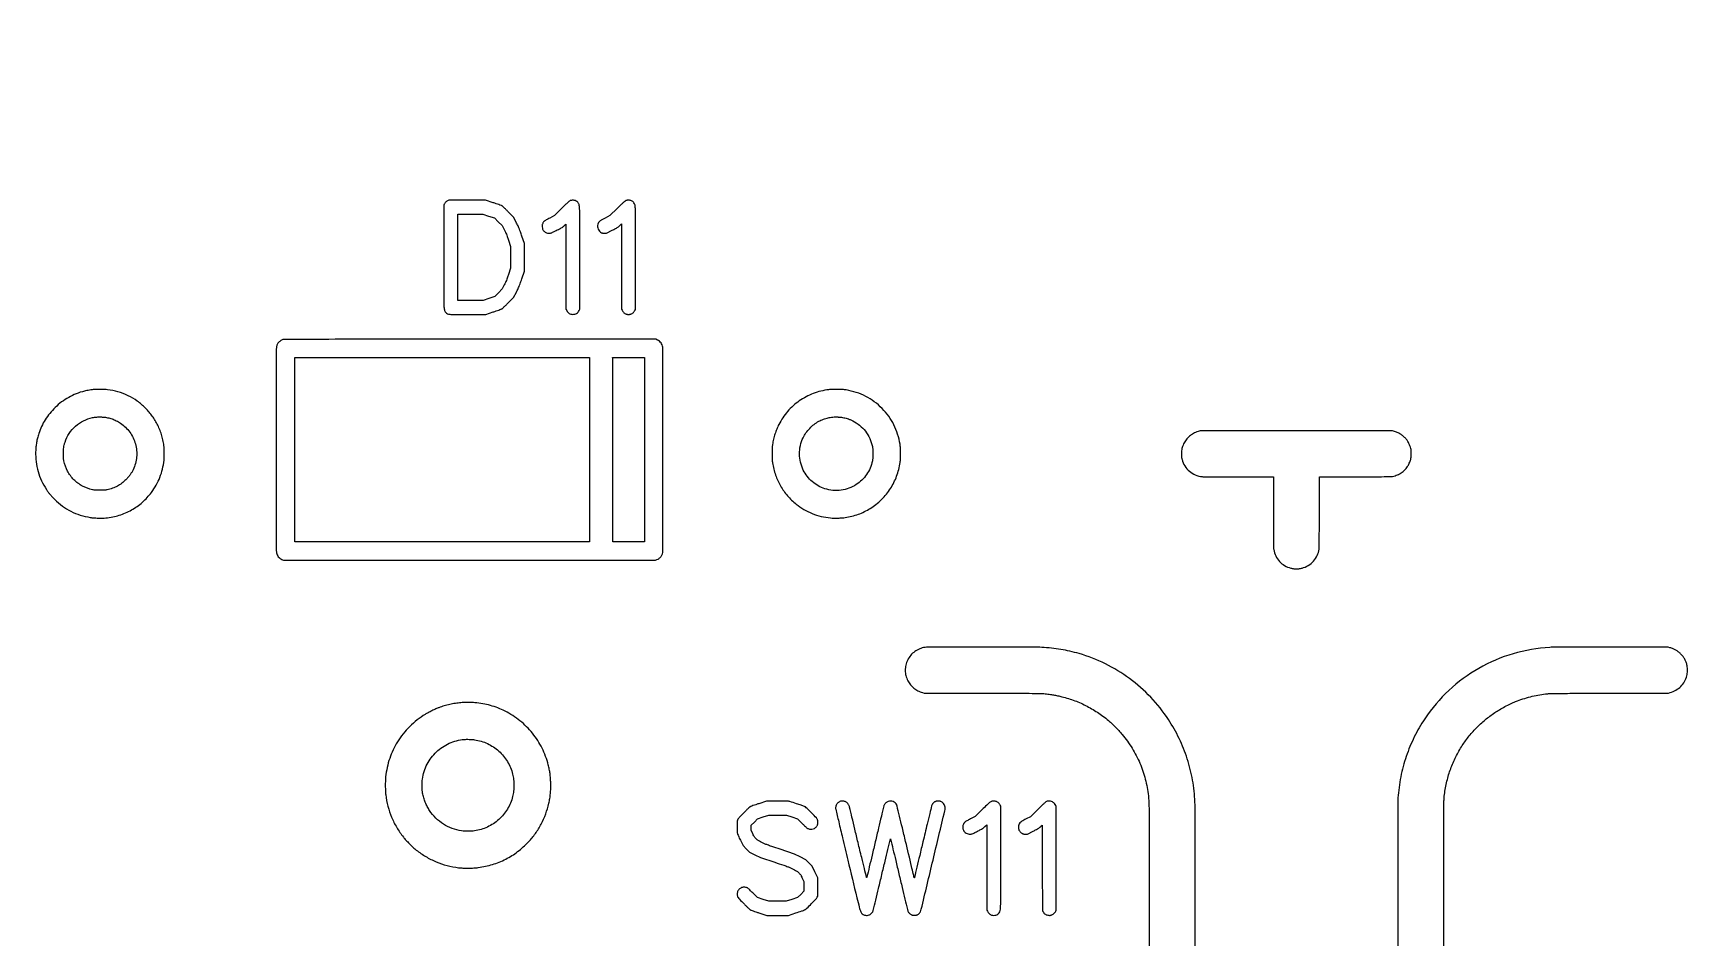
# Model space of a CAD drawing. Extents: x 980 to 25457, y 984 to 49020.
# Drawn here: x 11298 to 18610, y 33022 to 37012 of the extents above; entities that cross this region are included whole.
import ezdxf

# ---------------------------------------------------------------- set-up
doc = ezdxf.new("R2010")
doc.units = 0

msp = doc.modelspace()

# ---------------------------------------------------------------- linework, layer by layer
for points in [[(25352.664188, 38679, -0.000154), (25353.176636, 36563.461695, -0.000001), (25352.040197, 20064.737908)], [(981.025332, 39243.286233, 0.000001), (980.725995, 36638.380945, 0.000022), (980.440705, 32466.957132, 0.000002), (980.203828, 20941, 0.000003), (980.107189, 12237.212398, 0.000012), (980.209361, 6804.802998)], [(1083.221486, 6831.128539, -0.000012), (1083.127559, 12273.089819, -0.000003), (1083.236026, 20942, -0.000002), (1083.488164, 32350.921193, -0.000022), (1083.779877, 36579.793336, -0.000001), (1084.083373, 39239.060792, -0.032823)], [(1895.500479, 7922.608607, -0.000003), (1895.516153, 10549.853821, -0.000001), (1895.574114, 14934.526042, -0.000001), (1895.654924, 19974.475505, -0.000001), (1895.750479, 25038.650259)], [(25455.283853, 8026.2, 0.000006), (25455.447111, 13939.785085, 0.000004), (25455.5, 20957, 0.000003), (25455.451202, 30583.274766, 0.000015), (25455.249846, 35648.33495), (25454.998814, 39248.352686, 0.031567)], [(17524.536561, 29479.44782, -0.000011), (17524.5, 31097, -0.000011), (17524.536678, 32711.227577, -0.000166), (17524.751658, 33280.88823, -0.000056), (17525.034612, 33625.456266, -0.029771), (17526.308417, 33646.5, -0.02531), (17536.501408, 33705.670216, -0.028493), (17552.348553, 33761.162249, -0.028903), (17574.161283, 33813.788378, -0.027612), (17602.193694, 33864.385939, -0.027401), (17632.283209, 33906.898463, -0.025442), (17667.552211, 33946.982151, -0.025349), (17706.853154, 33983.422489, -0.026677), (17749, 34015.040444, -0.015034), (17769.914572, 34028.158982, -0.010671), (17794.0989, 34041.648711, -0.010697), (17818.731866, 34054.039809, -0.015561), (17841, 34063.812517, -0.016996), (17873.040605, 34075.451895, -0.016353), (17906.209827, 34085.052866, -0.016429), (17939.774563, 34092.424629, -0.017585), (17973, 34097.384144, 0.000942), (17978.498471, 34098.018674, 0.001017), (17983.85625, 34098.658254, 0.000958), (17988.4507, 34099.225132, 0.004897), (17991, 34099.570027, -0.034809), (17994.639959, 34099.842356, -0.00004), (18070.553125, 34100.222414, -0.000376), (18155.494993, 34100.576949, -0.000231), (18255.5, 34100.872893), (18515.5, 34101.522012), (18523.175433, 34103.701024, 0.060358), (18549.052174, 34114.555796, 0.067231), (18570.558427, 34130.973472, 0.067853), (18586.786925, 34152.364451, 0.063253), (18597.168771, 34177.824567, 0.037719), (18599.011977, 34187.649684, 0.021584), (18599.818801, 34199.69516, 0.021543), (18599.583599, 34211.842519, 0.035674), (18598.216802, 34222, 0.033081), (18594.025072, 34237.074691, 0.04063), (18588.089097, 34250.418346, 0.040441), (18580.047472, 34262.675922, 0.032282), (18569.550823, 34274.5, 0.028771), (18558.974272, 34283.827593, 0.036924), (18548.206701, 34291.058806, 0.036345), (18536.352736, 34296.710848, 0.026564), (18522.5, 34301.288398), (18514.5, 34303.468321), (18260.5, 34303.593508, 0.000295), (18162.138076, 34303.583949, 0.000454), (18077, 34303.448197, 0.000143), (18003.17123, 34303.242436, 0.013426), (17992.5, 34302.923035, 0.057561), (17830.294276, 34274.784204, 0.057954), (17679.17205, 34210.437735, 0.057985), (17546.920781, 34113.166133, 0.05774), (17440.325003, 33988, 0.033015), (17393.954933, 33907.774588, 0.032892), (17358.482883, 33822.045291, 0.03271), (17334.400418, 33731.938527, 0.031852), (17322.007166, 33638.655096, 0.017101), (17320.947179, 33607.674797, 0.000001), (17320.947186, 31097.134629, 0.000001), (17320.960751, 28587.677483, 0.015962)], [(16427.037698, 28606.223904, 0.000002), (16427.039301, 31090.351588, 0.000002), (16427.021386, 33570.928236, 0.010623), (16425.967465, 33620.5, 0.03296), (16415.382958, 33717.761682, 0.034342), (16392.168162, 33811.427457, 0.034462), (16356.445343, 33900.734878, 0.033688), (16308.561078, 33985, 0.04396), (16230.825891, 34082.723313, 0.043977), (16137.212403, 34165.338054, 0.044002), (16030.646883, 34230.267413, 0.044117), (15914.455295, 34275.480766, 0.014455), (15874.164562, 34285.941074, 0.01487), (15833.713334, 34293.945981, 0.01474), (15792.518987, 34299.589521, 0.013655), (15750, 34302.97108, 0.012915), (15716.700857, 34303.844609, 0.000137), (15486.512368, 34303.873159, 0.000051), (15247.227357, 34303.812738, 0.036134), (15234.584748, 34302.893378, 0.060885), (15211.00561, 34296.457711, 0.059458), (15189.465057, 34284.497858, 0.059592), (15171.385721, 34267.834452, 0.061697), (15157.990133, 34247.559071, 0.057453), (15149.892448, 34225.084934, 0.059496), (15147.249137, 34201.624826, 0.059614), (15150.204733, 34178.24326, 0.058088), (15158.599326, 34156, 0.050255), (15170.26352, 34138.09303, 0.054056), (15185.014346, 34123.353273, 0.053166), (15202.810993, 34111.926476, 0.04594), (15223.5, 34103.836776), (15231.5, 34101.528366), (15490, 34100.948563, -0.000224), (15615.780276, 34100.610123, -0.000874), (15693.53045, 34100.230173, -0.000499), (15748.485103, 34099.810659, -0.026415), (15759, 34099.163709, -0.004667), (15783.131923, 34096.165725, -0.009308), (15802.153485, 34093.260761, -0.010351), (15819.686191, 34089.873132, -0.007578), (15839, 34085.417647, -0.030187), (15895.611668, 34067.766958, -0.029598), (15950.072359, 34043.330812, -0.029401), (16001.611858, 34012.455488, -0.028876), (16049.5, 33975.576249, -0.013408), (16062.520037, 33963.668706, -0.006871), (16078.230141, 33948.085117, -0.006869), (16093.469795, 33932.113802, -0.01373), (16104.989214, 33919, -0.035704), (16148.759205, 33857.938823, -0.036922), (16182.84929, 33791.932995, -0.036956), (16206.83502, 33721.688663, -0.035907), (16220.502042, 33648, -0.009689), (16221.188302, 33640.579889, -0.003219), (16221.913135, 33629.68125, -0.003203), (16222.561336, 33617.591861, -0.00364), (16223.023874, 33606, -0.008151), (16224.002357, 33545.973266, -0.000002), (16223.984499, 31082.162718, -0.000001), (16223.947566, 28606.18478, -0.01398)], [(23837.04827, 49018.908979, 0.000001), (21675.802621, 49019.17901, 0.000024)], [(18681.279442, 49019.402857, 0.000005), (13233.5, 49019.49605, 0.000002), (9165.520775, 49019.509787, 0.000004), (5739.221875, 49019.480206)], [(24540, 37344.615933), (24540.017364, 25078.057967, 0.000003), (24540.072189, 18212.977995, 0.000025), (24540.281798, 14996.564512)], [(1792.666637, 28542.695892, 0.000006), (1792.411049, 24569.503036, 0.000003), (1792.195825, 19883.965567, 0.000004), (1792.047621, 15244.749166, 0.000006), (1792, 11426.463451)], [(24642.357022, 15432.357909, 0.00002), (24642.699465, 18970.575659, 0.000004), (24643, 25073.957926), (24643.5, 37344.415852)], [(23728.367996, 45337.206403, 0.000002), (23728.354216, 42876.105371, 0.000002), (23728.361756, 40416.175094, 0.019036)], [(2708.027317, 40429.777448, 0.000002), (2708.046285, 42874.87655, 0.000002), (2708.048936, 45320.157135, 0.014115)], [(23830.974531, 40438.62303, -0.000002), (23830.960256, 42874.830485, -0.000002), (23830.963185, 45310.710508, -0.013332)], [(2604.461959, 44426.350923, -0.000012), (2604.5, 42876, -0.000018)]]:
    msp.add_lwpolyline(points, format="xyb")
for points in [[(13127.222196, 36271.953169, 0.037802), (13122.480466, 36269.117403, 0.045164), (13118.515881, 36265.745318, 0.045639), (13115.25381, 36261.748336, 0.040002), (13112.605656, 36257.050805), (13110.5, 36252.5), (13110.238628, 36025, 0.000207), (13110.107123, 35845.887311, 0.009487), (13110.794538, 35809.040579, 0.050977), (13113.272322, 35791.393077, 0.136855), (13119.444915, 35780.444915, 0.081273), (13127.615741, 35774.572027, 0.091847), (13136.895889, 35771.925202, 0.023625), (13153.749078, 35771.12552, 0.000902), (13216.528367, 35771.227867), (13296.5, 35771.502454), (13329, 35782.364079, 0.002082), (13341.776756, 35786.693352, 0.002825), (13353.275, 35790.71564, 0.001888), (13362.890098, 35794.181231, 0.031442), (13366, 35795.542429, 0.061974), (13369.044819, 35797.622059, 0.006132), (13375.625331, 35803.573989, 0.00669), (13384.088679, 35811.632952, 0.003218), (13394.733946, 35822.179577), (13418.967892, 35846.5), (13431.113556, 35870, 0.00514), (13438.650456, 35884.957754, 0.016895), (13443.185649, 35895.040681, 0.013563), (13447.510059, 35906.468163, 0.002439), (13454.87961, 35928), (13466.5, 35962.5), (13466.5, 36023), (13466.5, 36083.5), (13455.769411, 36116, 0.002896), (13449.008349, 36136.085853, 0.013618), (13444.744989, 36147.491164, 0.015408), (13440.102385, 36158.006451, 0.004418), (13432.269411, 36174), (13419.5, 36199.5), (13395, 36224.146317, 0.003353), (13384.773557, 36234.296794, 0.005868), (13376.152521, 36242.543804, 0.004298), (13369.155608, 36248.96987, 0.068588), (13366.5, 36250.776318, 0.030162), (13363.664265, 36251.975494, 0.001388), (13353.764879, 36255.443795, 0.002304), (13341.978475, 36259.47575, 0.00165), (13328.763417, 36263.880001), (13295.026835, 36275), (13214.17314, 36275), (13133.319445, 36275)], [(13669, 36273.291218, 0.088174), (13665.384915, 36271.279587, 0.0143), (13659.275205, 36266.003887, 0.008818), (13649.741949, 36256.96996, 0.001513), (13632, 36239.447486), (13599.5, 36207.154641), (13578.538872, 36196.383976, 0.004831), (13570.250739, 36192.023477, 0.006128), (13562.685865, 36187.829296, 0.004898), (13556.433628, 36184.180369, 0.049197), (13554.005966, 36182.386425, 0.050273), (13550.965075, 36179.02668, 0.039286), (13548.363931, 36174.846556, 0.036981), (13546.305736, 36170.034489, 0.033024), (13544.88613, 36164.787194, 0.124932), (13545.567618, 36151.272598, 0.114089), (13552.582805, 36139.19332, 0.111802), (13564.328855, 36131.247301, 0.116148), (13578.184466, 36129.28301, 0.051443), (13582.270877, 36130.082586, 0.025884), (13587.217046, 36131.875633, 0.014299), (13594.454555, 36135.178536, 0.002805), (13607.256351, 36141.55844, 0.001954), (13625.205668, 36150.717974, 0.018296), (13632.767805, 36154.971282, 0.037597), (13637.761974, 36158.567643, 0.024573), (13642.96584, 36163.399937, -0.006691), (13645.117212, 36165.545925, -0.01004), (13647.056436, 36167.354981, -0.005366), (13648.725452, 36168.81845, -0.179166), (13649.21584, 36169, -0.412968), (13649.538762, 36168.678449, -0.000017), (13649.769653, 36113.968793, -0.000654), (13649.943651, 36053.495511, -0.000392), (13650, 35981.659722), (13650, 35794.319445), (13653.046831, 35788.222196, 0.059969), (13657.92812, 35780.82364, 0.080547), (13664.024094, 35775.615192, 0.079637), (13671.509915, 35772.561167, 0.057168), (13680.5, 35771.529909, 0.057168), (13689.490085, 35772.561167, 0.079637), (13696.975906, 35775.615192, 0.080547), (13703.07188, 35780.82364, 0.059969), (13707.953169, 35788.222196), (13711, 35794.319445), (13711, 36022.481584, 0.000199), (13710.929045, 36200.874963, 0.008958), (13710.237067, 36237.853221, 0.047133), (13707.912951, 36255.517219, 0.141019), (13702.074104, 36266.074104, 0.018386), (13699.296994, 36268.654151, 0.02692), (13696.658141, 36270.693875, 0.030355), (13694.101024, 36272.238926, 0.038775), (13691.571861, 36273.324104, 0.051457), (13686.475452, 36274.490415, 0.030912), (13680.274895, 36274.86506, 0.03092), (13674.07956, 36274.472508, 0.051745)], [(13913.219427, 36272.522071, 0.064136), (13909.199616, 36269.980473, 0.011367), (13902.455033, 36264.128717, 0.007817), (13892.42611, 36254.729387, 0.00179), (13875.78537, 36238.521598), (13843.631886, 36206.979515), (13823.065943, 36196.458194, 0.003635), (13811.67246, 36190.52452, 0.017044), (13805.266564, 36186.843989, 0.028891), (13800.941516, 36183.79952, 0.034728), (13797.270912, 36180.444277, 0.01851), (13794.683382, 36177.51665, 0.033579), (13792.828339, 36174.916359, 0.037269), (13791.46716, 36172.289129, 0.030162), (13790.398272, 36169.298062, 0.085876), (13789.159276, 36158.239852, 0.088376), (13791.736154, 36147.526636, 0.088704), (13797.841857, 36138.393509, 0.087329), (13806.764191, 36131.883316, 0.030281), (13809.543808, 36130.722531, 0.039142), (13812.216917, 36130.020569, 0.031571), (13815.382559, 36129.6535, 0.012181), (13819.80404, 36129.529859), (13828.10808, 36129.5), (13853.693846, 36142.5, 0.002615), (13868.909423, 36150.331356, 0.016514), (13876.502259, 36154.614327, 0.029276), (13881.776846, 36158.262884, 0.022114), (13887.129496, 36162.844186), (13894.979381, 36170.188372), (13895.23969, 35982.344186), (13895.5, 35794.5), (13897.79935, 35789.5, 0.0438), (13900.399294, 35784.944061, 0.039664), (13903.831998, 35780.745764, 0.03922), (13907.927634, 35777.097408, 0.040525), (13912.5, 35774.177631, 0.026234), (13915.515003, 35772.777202, 0.04718), (13918.127443, 35772.003046, 0.037447), (13921.220272, 35771.633431, 0.011022), (13926, 35771.528058, 0.011022), (13930.779728, 35771.633431, 0.037447), (13933.872557, 35772.003046, 0.04718), (13936.484997, 35772.777202, 0.026234), (13939.5, 35774.177631, 0.040365), (13943.833943, 35776.943202, 0.035712), (13947.860812, 35780.475452, 0.035519), (13951.36578, 35784.566976, 0.038772), (13954.143975, 35789), (13956.5, 35793.5), (13956.760688, 36020.957323, 0.000195), (13956.891551, 36193.817765, 0.006988), (13956.347653, 36233.786285, 0.03022), (13954.630146, 36253.251901, 0.130856), (13950.060644, 36263.804064, 0.055723), (13945.254171, 36268.660531, 0.060728), (13939.623255, 36272.174646, 0.05949), (13933.209572, 36274.284332, 0.0501), (13926.090278, 36274.990231, 0.014966), (13922.060495, 36274.864395, 0.03209), (13918.975979, 36274.475856, 0.036251), (13916.211416, 36273.734695, 0.025333)], [(13308.499643, 36205.389159), (13334.5, 36196.778318), (13351.293462, 36180.139159), (13368.086924, 36163.5), (13377.457429, 36145.206198, -0.007645), (13382.90901, 36134.149793, -0.015608), (13386.779509, 36125.283023, -0.01273), (13390.546127, 36115.119639, -0.003564), (13395.913967, 36099.046951), (13405, 36071.181504), (13405, 36022.942475), (13405, 35974.703446), (13395.888876, 35947.101723, -0.003835), (13390.678886, 35931.715736, -0.011353), (13386.783395, 35921.267515, -0.013729), (13382.850332, 35912.144405, -0.008182), (13377.697277, 35901.5), (13368.616801, 35883.5), (13352.071799, 35866.724818), (13335.526797, 35849.949635), (13309.808302, 35841.474818), (13284.089806, 35833), (13228.044903, 35833), (13172, 35833), (13172, 36023.5), (13172, 36214), (13227.249643, 36214), (13282.499286, 36214)], [(12402.617739, 35660.889237, 0.047969), (12397.57541, 35659.179981, 0.028973), (12391.977268, 35656.261118, 0.028706), (12386.656408, 35652.652493, 0.041381), (12382.443057, 35648.835669, 0.0395), (12378.506722, 35643.898305, 0.04197), (12375.485052, 35638.49899, 0.040772), (12373.340733, 35632.528843, 0.033572), (12372.020798, 35625.888111, 0.032264), (12371.059227, 35611.019548, 0.000019), (12371.042787, 35174.5, 0.000019), (12371.059227, 34737.980452, 0.032264), (12372.020798, 34723.111889, 0.018857), (12372.559976, 34719.909374, 0.013707), (12373.390562, 34716.392418, 0.013883), (12374.364288, 34713.09443, 0.029312), (12375.337077, 34710.611889, 0.06355), (12380.148163, 34702.920971, 0.054019), (12386.981599, 34696.202202, 0.053826), (12395.123489, 34691.081107, 0.061995), (12403.799221, 34688.108704, 0.051602), (12415.189617, 34686.929796, 0.000005), (13224.5, 34686.921412, 0.000005), (14033.810383, 34686.929796, 0.051602), (14045.200779, 34688.108704, 0.076294), (14056.650437, 34692.399279, 0.076989), (14066.246311, 34699.916173, 0.076181), (14073.195433, 34710.061692, 0.072398), (14076.939962, 34722, 0.039828), (14077.94365, 34734.553918, 0.000016), (14078.002345, 35174.11197, 0.000018), (14078.030639, 35613.020278, 0.035909), (14077.031147, 35626.924739, 0.063015), (14074.3383, 35636.677046, 0.063487), (14069.305698, 35645.42443, 0.062438), (14062.152123, 35652.748855, 0.057584), (14053.223329, 35658.31502), (14046.5, 35661.5), (13226.5, 35661.65109, 0.00009), (12891.729694, 35661.652677, 0.000187), (12631.07524, 35661.509385, 0.000007), (12406.128467, 35661.298166, 0.057565)], [(13753.642456, 35574.853309, 0.025623), (13753.379035, 35569.879105, 0.000023), (13753.188722, 35452.908424, 0.000245), (13753.046254, 35322.289365, 0.00015), (13753, 35168.353309), (13753, 34768), (13103, 34768), (12453, 34768), (12453, 35174.5), (12453, 35581), (13103.642456, 35581), (13754.284913, 35581)], [(13996, 35174.5), (13996, 34768), (13926.5, 34768), (13857, 34768), (13857, 35168.353309, 0.00015), (13856.953746, 35322.289365, 0.000245), (13856.811278, 35452.908424, 0.000023), (13856.620965, 35569.879105, 0.025623), (13856.357544, 35574.853309), (13855.715087, 35581), (13925.857544, 35581), (13996, 35581)], [(11567, 35440.278461, 0.015601), (11558.220355, 35439.275847, 0.006546), (11546.473672, 35437.404322, 0.006593), (11534.478316, 35435.168536, 0.011963), (11524.743804, 35432.977564, 0.031839), (11488.561585, 35421.428654, 0.034282), (11455.056456, 35405.607564, 0.034251), (11424.00056, 35385.341707, 0.031664), (11395.128105, 35360.52724, 0.028275), (11371.449572, 35334.646867, 0.03108), (11351.638397, 35307.032499, 0.031402), (11335.574305, 35277.444848, 0.030121), (11323.089224, 35245.670316, 0.016048), (11317.273378, 35225.602252, 0.019698), (11313.194881, 35206.522853, 0.019599), (11310.616011, 35187.10108, 0.01561), (11309.314536, 35166, 0.037132), (11311.266181, 35121.517121, 0.039656), (11319.805938, 35078.807249, 0.039759), (11334.954342, 35038.079953, 0.037713), (11356.582916, 34999.5, 0.011224), (11364.82084, 34987.683056, 0.016297), (11372.653357, 34977.670464, 0.014969), (11381.61013, 34967.588389, 0.007661), (11393.409596, 34955.459213, 0.037792), (11427.702498, 34926.084354, 0.041062), (11465.125995, 34903.104758, 0.040848), (11505.982108, 34886.455988, 0.036668), (11550.5, 34875.938471, 0.022527), (11565.315028, 34874.247464, 0.009949), (11585.001595, 34873.287887, 0.009947), (11604.7036, 34873.112304, 0.022619), (11619.563157, 34873.948493, 0.049585), (11678.400958, 34885.90814, 0.052896), (11732.390521, 34909.073564, 0.053069), (11780.169062, 34942.970507, 0.050507), (11820.630307, 34986.683624, 0.0336), (11841.479267, 35018.597551, 0.034505), (11857.658912, 35052.741185, 0.034072), (11869.152321, 35089.194476, 0.031098), (11876.018706, 35128, 0.021607), (11876.826898, 35139.568921, 0.006691), (11877.056518, 35157.02168, 0.006757), (11876.815741, 35174.544715, 0.02021), (11876.005504, 35186.5, 0.02117), (11872.20542, 35211.572919, 0.022755), (11866.363159, 35235.628581, 0.022687), (11858.340146, 35259.119121, 0.02078), (11848.009699, 35282.5, 0.01889), (11836.650255, 35303.523967, 0.021897), (11824.243284, 35322.588174, 0.021899), (11810.217331, 35340.492879, 0.018899), (11794, 35358.037641, 0.041804), (11757.708291, 35388.813602, 0.042176), (11716.90614, 35413.021511, 0.042183), (11672.626491, 35430.036184, 0.041845), (11626, 35439.434607, 0.01923), (11614.302108, 35440.334852, 0.006012), (11596.714754, 35440.797966, 0.006064), (11579.059049, 35440.83635, 0.01814)], [(14809.302355, 35439.48499, 0.059877), (14741.294876, 35422.469133, 0.061289), (14679.833311, 35389.906429, 0.061547), (14628.314232, 35343.562117, 0.061301), (14589.54461, 35286.012738, 0.019642), (14579.918015, 35265.08385, 0.020695), (14572.145801, 35243.821274, 0.020211), (14566.008159, 35221.52693, 0.017026), (14561.283071, 35197.5, 0.031759), (14559.781407, 35182.008859, 0.008285), (14559.366985, 35157, 0.008285), (14559.781407, 35131.991141, 0.031759), (14561.283071, 35116.5, 0.04282), (14574.663626, 35063.145696, 0.047721), (14596.614582, 35014.859861, 0.048098), (14627.143738, 34971.930456, 0.044768), (14665.995549, 34934.48045, 0.037812), (14699.594257, 34911.397322, 0.036639), (14736.633087, 34893.362293, 0.036255), (14776.29726, 34880.770111, 0.03531), (14817.716211, 34873.901527, 0.020949), (14831.508691, 34873.185691, 0.00821), (14850.563574, 34873.30875, 0.008119), (14869.453956, 34874.048036, 0.02335), (14882.5, 34875.383952, 0.024584), (14911.909098, 34881.280996, 0.025373), (14940.282429, 34889.989084, 0.0256), (14967.386315, 34901.43911, 0.026094), (14993, 34915.534325, 0.031025), (15017.803637, 34933.140236, 0.024794), (15042.260785, 34954.97848, 0.024833), (15064.389431, 34979.083586, 0.031495), (15082.193701, 35003.5, 0.026838), (15097.181267, 35030.080559, 0.026485), (15109.30872, 35058.229703, 0.026235), (15118.490681, 35087.767731, 0.025207), (15124.673161, 35118.5, 0.027732), (15126.219978, 35135.143982, 0.010755), (15126.58372, 35158.29578, 0.010793), (15125.947472, 35181.523272, 0.02654), (15124.209173, 35198.5, 0.037206), (15113.830347, 35242.930567, 0.040019), (15097.155574, 35284.216039, 0.040268), (15074.226869, 35322.092811, 0.038618), (15045.2308, 35356.376386, 0.038181), (15010.65841, 35386.408751, 0.040933), (14972.683707, 35410.063556, 0.040816), (14931.261362, 35427.269278, 0.037546), (14886.424553, 35438.101264, 0.026786), (14870.733943, 35439.809271, 0.009232), (14847.921198, 35440.640118, 0.009238), (14825.085126, 35440.627872, 0.026644)], [(11607.868468, 35318.542454, -0.038155), (11626.776935, 35316.001557, -0.03194), (11646.272755, 35310.528017, -0.031219), (11665.385009, 35302.447835, -0.032135), (11683.150766, 35292.118333, -0.08865), (11724.824868, 35251.890881, -0.089814), (11749.754778, 35199.894359, -0.089852), (11754.861401, 35142.476876, -0.088821), (11739.553553, 35086.665735, -0.021851), (11733.260828, 35074.827337, -0.023421), (11726.091677, 35063.863352, -0.022496), (11717.660718, 35053.241673, -0.017356), (11707.572258, 35042.42575, -0.03346), (11689.430276, 35026.559535, -0.038231), (11670.091286, 35014.019859, -0.038047), (11648.985209, 35004.524097, -0.03257), (11625.564651, 34997.748822, -0.016279), (11619.22353, 34996.569181, -0.021044), (11613.339851, 34995.923573, -0.013878), (11605.790887, 34995.625578, -0.003165), (11593, 34995.556883, -0.00318), (11580.309473, 34995.649755, -0.013611), (11572.748216, 34995.959174, -0.02074), (11566.900792, 34996.60259, -0.017164), (11560.741488, 34997.757736, -0.068366), (11515.702911, 35014.517096, -0.073635), (11478.109284, 35042.493175, -0.073804), (11450.301209, 35080.101493, -0.069144), (11433.846653, 35125, -0.014929), (11432.637814, 35131.51863, -0.020649), (11431.971861, 35137.428368, -0.014248), (11431.658204, 35144.8168, -0.003483), (11431.573334, 35157, -0.010711), (11431.914326, 35172.916068, -0.02567), (11433.023972, 35184.664435, -0.028262), (11435.252786, 35195.547157, -0.01581), (11439.119975, 35208.5, -0.066147), (11457.595909, 35246.374927, -0.064836), (11485.426118, 35278.399054, -0.064824), (11520.534851, 35302.23285, -0.066077), (11560.352237, 35316.09262, -0.01831), (11568.713136, 35317.496764, -0.009412), (11579.270023, 35318.672876, -0.008711), (11589.374377, 35319.429126, -0.035943), (11595.5, 35319.339851, 0.004649), (11597.214868, 35319.20732, 0.000863), (11600.370738, 35318.998393, 0.000925), (11604.061749, 35318.767289, 0.000844)], [(14857.5, 35318.544694, -0.022235), (14865.959119, 35317.699972, -0.013448), (14875.882073, 35315.987577, -0.013258), (14885.978144, 35313.684322, -0.017682), (14895, 35311.029676, -0.018581), (14898.408805, 35309.751699, -0.005037), (14903.703125, 35307.47626, -0.005091), (14909.663281, 35304.770346, -0.005266), (14915.5, 35301.973255, -0.057372), (14946.112618, 35282.26343, -0.057522), (14971.415597, 35256.128473, -0.056827), (14990.34524, 35224.604621, -0.053559), (15002.153347, 35189, -0.014929), (15003.362186, 35182.48137, -0.020649), (15004.028139, 35176.571632, -0.014248), (15004.341796, 35169.1832, -0.003483), (15004.426666, 35157, -0.003483), (15004.341796, 35144.8168, -0.014248), (15004.028139, 35137.428368, -0.020649), (15003.362186, 35131.51863, -0.014929), (15002.153347, 35125, -0.046331), (14992.201143, 35093.47719, -0.050403), (14976.82004, 35065.263736, -0.050704), (14956.198185, 35040.838604, -0.047919), (14930.713558, 35020.542672, -0.057331), (14899.000879, 35004.74209, -0.054595), (14864.002045, 34996.228349, -0.054424), (14827.884597, 34995.476968, -0.056243), (14792.871293, 35002.585717, -0.051032), (14763.626162, 35015.458521, -0.048711), (14737.097217, 35034.157272, -0.048624), (14714.644053, 35057.67191, -0.050448), (14697.468481, 35084.805586, -0.057626), (14684.934656, 35119.313796, -0.056691), (14680.514807, 35155.965058, -0.0566), (14684.438437, 35192.72744, -0.057081), (14696.504599, 35227.562746, -0.042553), (14709.022734, 35248.804091, -0.036427), (14725.564923, 35268.830225, -0.036199), (14744.963353, 35286.372573, -0.040544), (14766, 35300.208926, -0.023099), (14774.911685, 35304.563937, -0.013728), (14785.884443, 35308.9582, -0.013641), (14797.259288, 35312.805863, -0.020208), (14807.433974, 35315.49608, -0.018658), (14816.626123, 35317.176034, -0.010216), (14827.993246, 35318.581536, -0.009221), (14838.775989, 35319.491051, -0.043119), (14845, 35319.363592, 0.009095), (14846.51166, 35319.229503, 0.001216), (14849.703125, 35319.012628, 0.001406), (14853.487998, 35318.775361, 0.001182)], [(16656.5, 35258), (16448.5, 35257.5), (16439.5, 35254.684264, 0.047239), (16419.061046, 35246.100083, 0.053453), (16401.49562, 35234.112981, 0.054188), (16387.06349, 35218.83351, 0.050908), (16375.901457, 35200.5, 0.020046), (16371.148461, 35189.415238, 0.038278), (16368.393352, 35180.130794, 0.036252), (16367.000205, 35170.20734, 0.01613), (16366.541087, 35157, 0.004771), (16366.606724, 35147.691987, 0.018482), (16366.915597, 35141.929942, 0.02598), (16367.585771, 35137.257603, 0.018084), (16368.803923, 35132.068471, 0.07195), (16381.387103, 35103.148115, 0.077515), (16401.402919, 35079.802919, 0.077775), (16427.514073, 35063.719483, 0.073123), (16457.85053, 35055.945879, 0.0245), (16464.482599, 35055.574947, 0.000283), (16508.600756, 35055.296311, 0.000859), (16559.772972, 35055.090005, 0.000549), (16619.25, 35055.017766), (16772, 35055), (16772, 34898.63099, 0.000287), (16772.049812, 34811.990047, 0.00194), (16772.265746, 34769.055773, 0.002349), (16772.625135, 34742.646234, 0.038786), (16773.467774, 34733.88099, 0.070504), (16782.519911, 34706.020243, 0.072495), (16798.897093, 34682.064239, 0.072369), (16821.459746, 34663.747114, 0.069876), (16848.571381, 34652.351432, 0.013292), (16854.518603, 34650.947657, 0.02509), (16859.387515, 34650.186654, 0.020288), (16864.941653, 34649.829009, 0.005933), (16873.5, 34649.727444, 0.005936), (16882.068497, 34649.829172, 0.020356), (16887.623012, 34650.187654, 0.025124), (16892.49924, 34650.951547, 0.013175), (16898.476516, 34652.363582, 0.073014), (16925.978011, 34664.124142, 0.072416), (16949.025745, 34683.319227, 0.07292), (16965.518556, 34708.155977, 0.075746), (16973.917746, 34736.363602, 0.032267), (16974.445871, 34743.517606, 0.000636), (16974.735741, 34780.188477, 0.00123), (16974.939712, 34829.081152, 0.000428), (16975, 34899.540265), (16975, 35054.935811), (17134.25, 35055.279239, 0.000332), (17214.974594, 35055.506962, 0.001566), (17261.306092, 35055.813604, 0.000868), (17293.127197, 35056.179165, 0.058393), (17298.5, 35056.880925, 0.036579), (17319.200472, 35063.732989, 0.048362), (17336.720611, 35073.065275, 0.050711), (17351.477023, 35085.180346, 0.046857), (17363.933101, 35100.321786, 0.028596), (17367.82146, 35106.844334, 0.014676), (17371.971934, 35115.413457, 0.014653), (17375.66461, 35124.335957, 0.025084), (17378.14445, 35132, 0.044936), (17379.929909, 35142.219432, 0.018101), (17380.595641, 35156.386525, 0.017876), (17380.244982, 35170.416173, 0.05158), (17378.660902, 35180, 0.021669), (17374.955859, 35191.558253, 0.026489), (17370.468513, 35201.982341, 0.027463), (17365.06131, 35211.550528, 0.026864), (17358.601235, 35220.542107, 0.036632), (17347.960746, 35231.96494, 0.040423), (17336.091879, 35241.3066, 0.039299), (17322.573381, 35248.823071, 0.031386), (17307, 35254.794341), (17298.5, 35257.45528), (17244, 35257.725951, 0.000812), (17132.031065, 35258.10026, 0.000313), (16976.707603, 35258.270026, 0.000312), (16809.568544, 35258.243745, 0.000406)], [(13185.578235, 34058.851064, 0.01794), (13161.608918, 34055.869875, 0.016019), (13136.983594, 34051.091777, 0.015924), (13112.555023, 34044.710018, 0.017123), (13089.174708, 34036.919992, 0.015897), (13075.417474, 34031.302722, 0.008018), (13058.425229, 34023.396771, 0.00802), (13041.637665, 34014.920893, 0.015367), (13028.5, 34007.497475, 0.030484), (12993.231327, 33983.056685, 0.028671), (12960.427476, 33954.036054, 0.028646), (12931.130361, 33921.424534, 0.030289), (12906.337014, 33886.256919, 0.02811), (12886.981334, 33850.599125, 0.028294), (12871.794617, 33813.071358, 0.027904), (12860.769145, 33773.566742, 0.025735), (12853.851341, 33732, 0.022346), (12852.753818, 33716.065921, 0.00755), (12852.544742, 33692.797794, 0.007609), (12853.043317, 33669.430378, 0.020936), (12854.334401, 33653, 0.033577), (12863.952632, 33602.281, 0.03509), (12880.179981, 33554.072007, 0.035142), (12902.963014, 33508.67063, 0.033887), (12932.127859, 33466.322833, 0.019164), (12943.675164, 33452.865857, 0.009455), (12959.306468, 33436.629246, 0.009459), (12975.5862, 33420.951527, 0.018633), (12989.202448, 33409.238878, 0.034336), (13031.279159, 33380.17519, 0.035186), (13076.604346, 33357.40808, 0.03497), (13124.94177, 33341.108181, 0.033047), (13176, 33331.32821, 0.021781), (13194.993856, 33329.812563, 0.01046), (13219.441318, 33329.442044, 0.010463), (13243.913063, 33330.095351, 0.021505), (13263, 33331.829733, 0.040282), (13326.036458, 33345.538658, 0.044492), (13383.896487, 33368.889622, 0.044538), (13436.661668, 33402.083103, 0.040521), (13484.544182, 33445.06719, 0.034881), (13515.009177, 33482.090778, 0.033195), (13540.589672, 33523.587811, 0.032998), (13560.58858, 33568.361059, 0.033495), (13574.407168, 33615.155468, 0.01503), (13578.62672, 33637.081561, 0.016854), (13581.334998, 33658.400883, 0.016449), (13582.645489, 33680.305521, 0.013074), (13582.662395, 33704, 0.011511), (13581.596918, 33725.972486, 0.015143), (13579.558138, 33745.93912, 0.015726), (13576.394709, 33765.116007, 0.014262), (13571.94484, 33784.697096, 0.053077), (13544.44875, 33858.184791, 0.053598), (13502.168835, 33923.976212, 0.053665), (13446.926309, 33979.207289, 0.053469), (13381.130916, 34021.494335, 0.023457), (13349.189929, 34035.662189, 0.024333), (13316.446674, 34046.583013, 0.024208), (13282.635707, 34054.316632, 0.022695), (13247.5, 34058.948552, 0.015951), (13234.697766, 34059.637873, 0.005867), (13216.597517, 34059.821766, 0.005877), (13198.476694, 34059.580246, 0.015697)], [(13246.688112, 33895.474947, -0.075931), (13303.509293, 33878.582508, -0.073563), (13353.385913, 33845.374535, -0.073377), (13391.613304, 33799.060821, -0.074921), (13414.503178, 33744, -0.031342), (13418.994749, 33719.560861, -0.029923), (13420.489535, 33694.368838, -0.029956), (13418.966467, 33669.206858, -0.031587), (13414.44743, 33644.857452, -0.074598), (13391.435983, 33589.751793, -0.073775), (13353.198016, 33543.589082, -0.073766), (13303.200148, 33510.511608, -0.07455), (13245.932536, 33493.523029, -0.022607), (13233.207474, 33492.318813, -0.012183), (13217.457778, 33491.92844, -0.012181), (13201.818159, 33492.302995, -0.024202), (13189.482793, 33493.49955, -0.05205), (13147.453664, 33504.191078, -0.053196), (13108.866018, 33523.280357, -0.05324), (13075.202418, 33550.064063, -0.052306), (13047.728263, 33583.5, -0.027007), (13037.603688, 33600.807081, -0.024767), (13029.078782, 33619.60367, -0.024199), (13022.276672, 33639.600874, -0.023007), (13017.306471, 33660.5, -0.032998), (13015.834832, 33672.552254, -0.010321), (13015.199616, 33690.751837, -0.010498), (13015.323536, 33709.116425, -0.028982), (13016.430248, 33722, -0.082351), (13037.274375, 33787.528583, -0.08512), (13077.995332, 33841.978125, -0.085172), (13134.506609, 33879.725478, -0.082585), (13200.978115, 33896.993961, -0.020031), (13210.846052, 33897.48102, -0.010621), (13223.091218, 33897.334331, -0.010531), (13235.679775, 33896.650342, -0.015515)], [(14500.796822, 33613.573509, 0.002386), (14487.261376, 33609.074023, 0.003427), (14475.319261, 33604.949413, 0.001844), (14465.259716, 33601.355869, 0.053208), (14462.796822, 33600.156713, 0.049454), (14460.641334, 33598.489872, 0.001844), (14453.208928, 33591.414927, 0.003325), (14444.494536, 33582.94621, 0.00233), (14434.786762, 33573.296216, 0.002495), (14422.408968, 33560.752295, 0.009385), (14414.836011, 33552.703924, 0.013391), (14410.017202, 33547.091053, 0.063508), (14407.786762, 33543.5, 0.047144), (14406.479802, 33539.742432, 0.038567), (14405.787389, 33535.543148, 0.01657), (14405.43073, 33528.843539, 0.001784), (14405.174843, 33513.317672, 0.002639), (14405.07495, 33500.231829, 0.010048), (14405.219839, 33492.065518, 0.015873), (14405.611739, 33486.442272, 0.037717), (14406.348334, 33482.317672, 0.037121), (14407.534706, 33478.812137, 0.004254), (14410.852326, 33471.158941, 0.005114), (14414.97544, 33462.115754, 0.004147), (14419.576588, 33452.5), (14431.306193, 33428.5), (14445.403097, 33414.334623), (14459.5, 33400.169245), (14483.682974, 33388.190277), (14507.865948, 33376.211309), (14571.682974, 33354.961012, -0.000896), (14610.737322, 33341.878629, -0.007165), (14628.640467, 33335.558688, -0.01461), (14640.751848, 33330.680496, -0.013139), (14653, 33324.938328, -0.004421), (14663.575601, 33319.519458, -0.025074), (14669.026901, 33316.307154, -0.03648), (14673.194714, 33313.102039, -0.016366), (14678.200179, 33308.332971, -0.014938), (14682.773299, 33303.394192, -0.035195), (14685.79752, 33299.388986, -0.027287), (14688.648811, 33294.430036, -0.006066), (14692.950179, 33285.640838), (14700, 33270.781676), (14700, 33249.127903), (14700, 33227.47413), (14685.75, 33213.301592), (14671.5, 33199.129054), (14646.90625, 33191.064527), (14622.312501, 33183), (14584.049496, 33183), (14545.786492, 33183), (14520.643246, 33191.104148), (14495.5, 33199.208296), (14474, 33220.465757, 0.002089), (14461.244147, 33232.97276, 0.016117), (14455.063758, 33238.60626, 0.035394), (14450.882221, 33241.694636, 0.062149), (14447, 33243.528244, 0.111414), (14432.163706, 33244.944922, 0.119608), (14418.581047, 33239.757824, 0.121993), (14409.073491, 33229.029131, 0.118938), (14405.557286, 33215, 0.060846), (14406.501749, 33206.65737, 0.093164), (14409.46139, 33200.031051, 0.040179), (14416.281621, 33191.702713, 0.003732), (14434.879267, 33172.674257, 0.003112), (14444.949684, 33162.648857, 0.004473), (14454.002035, 33153.906356, 0.002441), (14461.746087, 33146.631612, 0.068729), (14464, 33145.049466, 0.034971), (14466.54682, 33143.958001, 0.001269), (14476.531541, 33140.510857, 0.00232), (14488.371005, 33136.518273, 0.001625), (14501.745673, 33132.125208), (14535.991345, 33121), (14583.997651, 33121), (14632.003957, 33121), (14663.751978, 33131.441595, 0.000281), (14690.548778, 33140.271452, 0.00625), (14698.292382, 33142.935665, 0.022293), (14702.519241, 33144.665455, 0.033867), (14706, 33146.570312, 0.054767), (14712.829396, 33152.068912, 0.002522), (14733.822185, 33173.354946, 0.002077), (14754.941734, 33195.167205, 0.070683), (14759.140949, 33201), (14761.5, 33205.5), (14761.5, 33246), (14761.5, 33286.5), (14748.699184, 33312.471169), (14735.898367, 33338.442338), (14722.199184, 33352.291227), (14708.5, 33366.140116), (14683.5, 33378.725879), (14658.5, 33391.311642), (14595, 33412.545666, -0.001017), (14557.98116, 33425.008309, -0.006285), (14539.047797, 33431.691747, -0.011831), (14526.14029, 33436.781046, -0.013335), (14514, 33442.288763, -0.004299), (14503.423395, 33447.544358, -0.025297), (14498.049514, 33450.623746, -0.038185), (14494.021337, 33453.668652, -0.018166), (14489.306816, 33458.148919, -0.017759), (14485.093017, 33462.772809, -0.03246), (14482.052366, 33466.868525, -0.024033), (14479.030075, 33472.078412, -0.005827), (14474.556816, 33480.973606), (14467, 33496.447212), (14467, 33507.486541), (14467, 33518.52587), (14481.25, 33532.659389), (14495.5, 33546.792909), (14520.647122, 33554.896454), (14545.794244, 33563), (14584.146721, 33563), (14622.499198, 33563), (14646.999599, 33554.868677), (14671.5, 33546.737354), (14692.151368, 33526.358508, 0.002946), (14703.081159, 33515.699322, 0.012392), (14709.836624, 33509.503805, 0.020395), (14714.641811, 33505.644816, 0.051672), (14718.495819, 33503.373284, 0.097036), (14729.754823, 33500.667281, 0.094501), (14741.315898, 33502.367793, 0.093967), (14751.491757, 33508.219394, 0.094664), (14758.788125, 33517.376651, 0.02566), (14760.232806, 33520.504348, 0.04824), (14761.014547, 33523.172708, 0.03722), (14761.380957, 33526.367782, 0.009888), (14761.483621, 33531.5, 0.009897), (14761.386912, 33536.442053, 0.033263), (14761.045184, 33539.658076, 0.044912), (14760.348095, 33542.256243, 0.032454), (14759.133404, 33545, 0.070821), (14754.993817, 33550.761042, 0.002141), (14734.442, 33572.008601, 0.002996), (14714.223649, 33592.486135, 0.044465), (14706.5, 33598.950912, 0.063945), (14702.017462, 33601.286386, 0.004004), (14687.946626, 33606.336621, 0.004446), (14667.848875, 33613.168872, 0.001385), (14637.555828, 33623.0745, 0.050266), (14632.474354, 33624.172553, 0.019355), (14625.267928, 33624.704369, 0.008102), (14612.872171, 33624.936882, 0.00083), (14583.555828, 33624.963012), (14535.5, 33624.926024)], [(14861.36471, 33623.969551, 0.055605), (14857.142718, 33622.132803, 0.032763), (14852.556553, 33619.082363, 0.032558), (14848.350682, 33615.411791, 0.049796), (14845.276933, 33611.677309, 0.030081), (14842.808219, 33607.454188, 0.043488), (14841.197657, 33603.444365, 0.043476), (14840.304665, 33599.215569, 0.030043), (14840.005577, 33594.3303, 0.057763), (14840.558309, 33589.516389, 0.000207), (14853.663642, 33533.578086, 0.000935), (14870.317939, 33463.215636, 0.000349), (14893.953391, 33364.49048, 0.000216), (14933.96179, 33198.205338, 0.006512), (14944.576918, 33156.55801, 0.024061), (14951.077902, 33136.312211, 0.141018), (14957.673047, 33127.435808, 0.065287), (14964.279644, 33123.642457, 0.057447), (14971.932995, 33121.474331, 0.057429), (14979.88147, 33121.104002, 0.065148), (14987.357363, 33122.606099, 0.067339), (14992.239693, 33125.042531, 0.037461), (14997.452384, 33129.191299, 0.037476), (15001.982163, 33134.065806, 0.068029), (15004.76524, 33138.729889, 0.040847), (15006.047298, 33142.592224, 0.000155), (15017.141886, 33188.21753, 0.000805), (15029.621682, 33239.971622, 0.000506), (15044.049508, 33300.5, -0.000244), (15058.377416, 33360.749183, -0.000404), (15070.536738, 33411.586928, -0.000014), (15081.570136, 33457.547388, -0.118291), (15081.902655, 33458.200182, -0.612039), (15082.236016, 33458.120628, -0.000027), (15093.158343, 33413.104632, -0.000732), (15105.195412, 33363.163519, -0.000437), (15119.380557, 33303.700182, 0.000236), (15133.651823, 33243.769312, 0.000371), (15145.974899, 33192.297172, 0.000087), (15156.818159, 33147.188771, 0.015102), (15158.125283, 33142.396575, 0.05313), (15160.440661, 33136.960341, 0.047307), (15163.926815, 33131.901093, 0.046936), (15168.333292, 33127.549777, 0.050363), (15173.376651, 33124.211875, 0.02566), (15176.504348, 33122.767194, 0.04824), (15179.172708, 33121.985453, 0.03722), (15182.367782, 33121.619043, 0.009888), (15187.5, 33121.516379, 0.009806), (15192.385107, 33121.611085, 0.032345), (15195.587519, 33121.944247, 0.0445), (15198.133852, 33122.614188, 0.035819), (15200.722196, 33123.76331, 0.031823), (15205.16639, 33126.506775, 0.040119), (15208.872061, 33129.608273, 0.041619), (15211.927214, 33133.15887, 0.038971), (15214.427788, 33137.242511, 0.059424), (15218.279039, 33147.701011, 0.000074), (15270.079464, 33365.038488, 0.000081), (15321.698514, 33581.914457, 0.054124), (15323.223176, 33594.013118, 0.070359), (15322.187362, 33602.373179, 0.068842), (15318.873008, 33610.185654, 0.068539), (15313.545637, 33616.833748, 0.068698), (15306.623349, 33621.788125, 0.02566), (15303.495652, 33623.232806, 0.04824), (15300.827292, 33624.014547, 0.03722), (15297.632218, 33624.380957, 0.009888), (15292.5, 33624.483621, 0.009806), (15287.614893, 33624.388915, 0.032345), (15284.412481, 33624.055753, 0.0445), (15281.866148, 33623.385812, 0.035819), (15279.277804, 33622.23669, 0.030858), (15274.967803, 33619.587535, 0.037785), (15271.317112, 33616.584576, 0.039304), (15268.277429, 33613.176604, 0.038732), (15265.791931, 33609.318852, 0.062536), (15263.786144, 33604.147705, 0.000823), (15255.450296, 33570.587749, 0.001684), (15243.960729, 33523.319014, 0.00042), (15225.511145, 33446, -0.000138), (15211.039774, 33385.201063, -0.00023), (15198.804441, 33333.9638, -0.000004), (15187.684097, 33287.491882, -0.138092), (15187.506923, 33287.174639, -0.585848), (15187.011648, 33287.313249, -0.000348), (15182.678979, 33305.22583, -0.000874), (15175.224163, 33336.379236, -0.000037), (15148.966245, 33447, 0.000596), (15134.577622, 33507.3168, 0.000951), (15122.11685, 33558.845353, 0.000176), (15111.013042, 33604.313977, 0.050376), (15109.712531, 33607.984182, 0.098545), (15103.282508, 33616.662652, 0.088243), (15093.781527, 33622.627847, 0.086941), (15082.674977, 33625.008697, 0.091786), (15071.642637, 33623.393901, 0.067328), (15066.758566, 33620.956733, 0.037497), (15061.546234, 33616.808006, 0.037514), (15057.018337, 33611.933787, 0.068123), (15054.238287, 33607.270111, 0.040694), (15052.957956, 33603.408826, 0.000155), (15041.899702, 33557.929345, 0.000804), (15029.459779, 33506.336663, 0.000505), (15015.078637, 33446, -0.000175), (15000.788035, 33385.866795, -0.000286), (14988.636046, 33334.941271, -0.000021), (14977.690273, 33289.195304, -0.038128), (14977.207408, 33287.693687, -0.725712), (14976.649406, 33287.733986, -0.000144), (14966.820177, 33327.407168, -0.001277), (14954.995828, 33375.720863, -0.000516), (14939.10011, 33441.693687, 0.000225), (14924.641263, 33501.856975, 0.000353), (14912.160952, 33553.524777, 0.000083), (14901.180176, 33598.81161, 0.014432), (14899.869941, 33603.603425, 0.053303), (14897.547675, 33609.061445, 0.047799), (14894.051595, 33614.124733, 0.047645), (14889.64465, 33618.44744, 0.052141), (14884.623349, 33621.711057, 0.061931), (14879.618679, 33623.529124, 0.031998), (14873.03578, 33624.596695, 0.032008), (14866.426668, 33624.813585, 0.067116)], [(15527.590729, 33623.426745, 0.065831), (15522.599804, 33620.81141, 0.028217), (15516.691667, 33616.125191, 0.011807), (15507.311867, 33607.376481, 0.001252), (15486, 33586.431469), (15455.5, 33556.305947), (15435.192227, 33546.098177, 0.00565), (15427.129787, 33541.930793, 0.006934), (15419.700581, 33537.850632, 0.00586), (15413.557694, 33534.269377, 0.048832), (15410.972009, 33532.355747, 0.034009), (15409.272935, 33530.596825, 0.017743), (15407.392284, 33528.196609, 0.017564), (15405.629211, 33525.586142, 0.025607), (15404.279782, 33523.160544, 0.062067), (15402.10396, 33516.859919, 0.049104), (15401.309078, 33509.689766, 0.049627), (15401.927259, 33502.593308, 0.067909), (15403.952572, 33496.515818, 0.069737), (15409.122033, 33488.903125, 0.076493), (15416.04306, 33483.279657, 0.076262), (15424.353374, 33479.985326, 0.068734), (15433.577969, 33479.172106, 0.039962), (15438.515402, 33479.813615, 0.043352), (15443.149899, 33481.225604, 0.01893), (15449.868702, 33484.22798, 0.001926), (15465.500547, 33492.010746, 0.002585), (15480.754909, 33499.778098, 0.018656), (15487.936239, 33503.827637, 0.032812), (15493.027585, 33507.434491, 0.019083), (15498.659735, 33512.375489), (15506.974315, 33520.250977), (15507.237157, 33332.375489), (15507.5, 33144.5), (15509.881796, 33139.229889, 0.060071), (15512.96967, 33134.130326, 0.040527), (15517.588889, 33129.126704, 0.040782), (15522.900563, 33124.980434, 0.065241), (15528.07203, 33122.476075, 0.07877), (15537.216357, 33120.967823, 0.071274), (15546.715972, 33122.268332, 0.072092), (15555.3702, 33126.156941, 0.084115), (15562.053987, 33132.187514, 0.130833), (15566.624986, 33142.74185, 0.030238), (15568.343408, 33162.205923, 0.00699), (15568.887826, 33202.171594, 0.000195), (15568.758579, 33375.035423), (15568.5, 33602.5), (15566.319689, 33607.219574, 0.055656), (15563.418493, 33612.016298, 0.041526), (15559.254826, 33616.593124, 0.041583), (15554.400438, 33620.411534, 0.056402), (15549.433466, 33622.939009, 0.048244), (15544.223006, 33624.334093, 0.035733), (15538.282086, 33624.892761, 0.036235), (15532.452251, 33624.600365, 0.057225)], [(15773.993526, 33624.12439, 0.070638), (15768.474994, 33621.406444, 0.029321), (15761.880115, 33616.316516, 0.014289), (15751.948508, 33607.165603, 0.002112), (15732.5, 33588.029206), (15700.5, 33556.275593), (15680.5, 33546.024854, 0.013846), (15662.025657, 33535.900654, 0.075236), (15653.166816, 33528.748614, 0.12187), (15648.93556, 33520.982437, 0.063831), (15647.512776, 33510, 0.008918), (15647.599572, 33504.73713, 0.032564), (15647.930825, 33501.416626, 0.045552), (15648.619922, 33498.779351, 0.033118), (15649.837282, 33496, 0.03576), (15652.467613, 33491.714941, 0.039343), (15655.607206, 33487.992517, 0.039485), (15659.280223, 33484.81909, 0.036525), (15663.5, 33482.169915, 0.026706), (15666.555117, 33480.753239, 0.048283), (15669.199517, 33479.980497, 0.036871), (15672.388086, 33479.615085, 0.009843), (15677.5, 33479.509208), (15686.5, 33479.5), (15711.915089, 33492.5, 0.002766), (15726.561936, 33500.094487, 0.015231), (15734.304737, 33504.469667, 0.026592), (15739.62959, 33508.096718, 0.025005), (15744.654807, 33512.339178), (15751.979435, 33519.178357), (15752.239718, 33330.839178), (15752.5, 33142.5), (15754.756139, 33138.277804, 0.054575), (15759.645216, 33131.128267, 0.071704), (15765.588086, 33125.928564, 0.072452), (15772.706118, 33122.65558, 0.05719), (15781.068773, 33121.202161, 0.013241), (15785.515937, 33121.062718, 0.042802), (15788.459513, 33121.30074, 0.046345), (15791.194204, 33122.02489, 0.017589), (15794.854561, 33123.515218, 0.046951), (15799.911294, 33126.381487, 0.042663), (15804.522401, 33130.224358, 0.042652), (15808.415521, 33134.795213, 0.046866), (15811.33911, 33139.82433), (15813.5, 33144.5), (15813.5, 33373), (15813.5, 33601.5), (15811.362672, 33606.122405, 0.06294), (15806.61431, 33613.716061, 0.072979), (15800.32721, 33619.463223, 0.073505), (15792.694191, 33623.132659, 0.065138), (15784, 33624.636502, 0.011101), (15780.944839, 33624.694504, 0.011979), (15777.966848, 33624.613554, 0.011558), (15775.421285, 33624.424202, 0.054864)]]:
    msp.add_lwpolyline(points, format="xyb", close=True)

doc.saveas('drawing.dxf')
